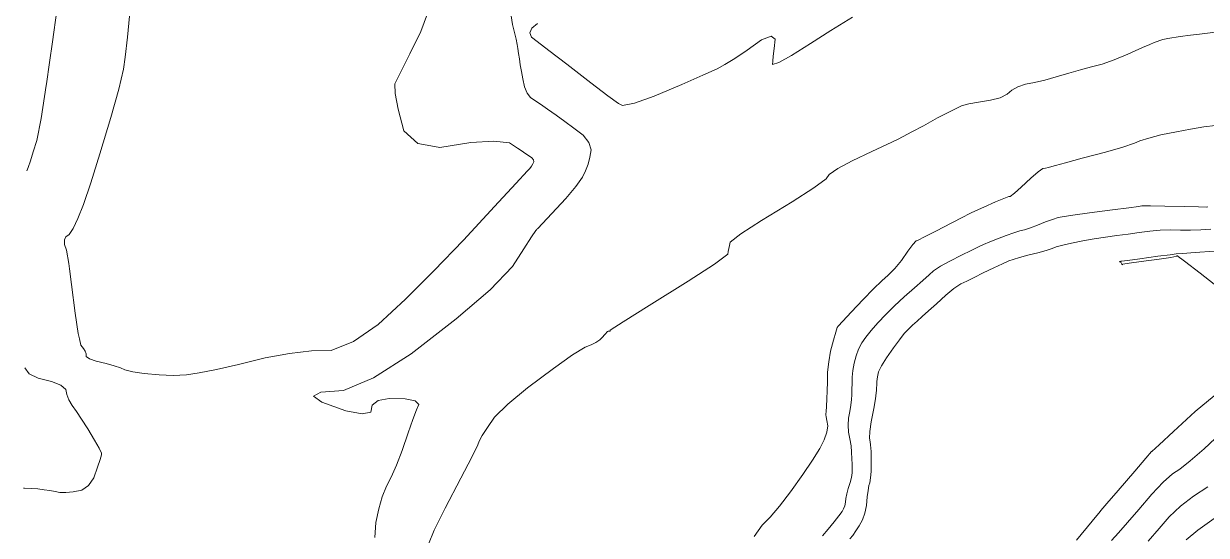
# Model space of a CAD drawing. Header units: inches. Extents: x 1337389 to 1347141, y 407035 to 414577.
# Drawn here: x 1337393 to 1337922, y 407473 to 407702 of the extents above; entities that cross this region are included whole.
import ezdxf

# ---------------------------------------------------------------- set-up
doc = ezdxf.new("R2010")
doc.units = ezdxf.units.IN
doc.header["$MEASUREMENT"] = 0
doc.layers.add('Topo', color=7, linetype='Continuous', lineweight=15, true_color=0x459900)

msp = doc.modelspace()

# ---------------------------------------------------------------- linework, layer by layer
at = {"layer": 'Topo'}
msp.add_line((1337403.275, 407675.593, 1065), (1337404.6362, 407685.0924, 1065), dxfattribs=at)
for points, elevation in [([(1337404.6362, 407685.0924), (1337405.9579, 407694.304), (1337407.9129, 407708.371), (1337409.024, 407716.9741), (1337409.291, 407720.1119), (1337411.3759, 407726.8229), (1337415.2799, 407737.1091), (1337416.5829, 407740.2639)], 1065), ([(1337440.6338, 407708.9911), (1337439.4601, 407696.3751), (1337438.4941, 407687.4189), (1337437.734, 407682.123), (1337435.595, 407673.1531), (1337432.075, 407660.5089), (1337427.176, 407644.192), (1337423.0731, 407631.22), (1337419.767, 407621.5939), (1337417.257, 407615.314), (1337415.116, 407610.8081), (1337413.342, 407608.0771), (1337411.9371, 407607.12), (1337411.2719, 407605.6462), (1337411.3449, 407603.654), (1337412.1582, 407601.1451), (1337413.203, 407595.1791), (1337413.5329, 407592.745)], 1070), ([(1337611.2299, 407705.989), (1337611.8059, 407702.0329), (1337612.6889, 407698.506), (1337613.373, 407695.5369), (1337613.858, 407693.1261), (1337614.145, 407691.274), (1337614.4819, 407689.14), (1337614.8689, 407686.7249), (1337615.307, 407684.0299), (1337615.8432, 407681.042), (1337616.479, 407677.7621), (1337617.215, 407674.1906), (1337618.344, 407671.3918), (1337619.868, 407669.3671), (1337621.785, 407668.1149), (1337624.332, 407666.399), (1337627.5059, 407664.2199), (1337631.3091, 407661.577), (1337635.229, 407658.7431), (1337639.264, 407655.7189), (1337643.4153, 407652.5041), (1337645.996, 407649.2749), (1337647.0091, 407646.0309), (1337646.4519, 407642.772), (1337645.6269, 407639.647), (1337644.5331, 407636.6541), (1337643.172, 407633.795), (1337640.195, 407629.658), (1337635.6032, 407624.2441), (1337629.396, 407617.5519), (1337625.2191, 407613.0481), (1337623.0711, 407610.7321), (1337622.953, 407610.6041), (1337622.7689, 407610.42), (1337622.519, 407610.1809), (1337622.2028, 407609.886), (1337620.316, 407607.063), (1337616.859, 407601.7127), (1337611.8302, 407593.836), (1337601.7531, 407583.3701), (1337586.6281, 407570.316), (1337566.4551, 407554.673), (1337549.6179, 407543.9912), (1337536.1191, 407538.271), (1337525.9552, 407537.512), (1337522.7539, 407535.7519), (1337526.513, 407532.9932), (1337537.2339, 407529.2339), (1337544.5531, 407527.776), (1337548.471, 407528.6211), (1337548.9879, 407531.7671), (1337551.7179, 407533.8121), (1337556.6609, 407534.7558), (1337563.817, 407534.5989), (1337568.2351, 407533.6891), (1337569.9148, 407532.0252), (1337568.8572, 407529.607), (1337567.2531, 407525.3782), (1337565.1048, 407519.3382), (1337562.412, 407511.4869), (1337559.8971, 407504.8899), (1337557.5619, 407499.548), (1337555.4051, 407495.461), (1337553.5429, 407490.698), (1337551.975, 407485.2591), (1337550.7021, 407479.144), (1337550.2239, 407472.5571)], 1065), ([(1337573.6589, 407648.0543), (1337569.3588, 407648.8111), (1337563.1171, 407654.518), (1337560.626, 407664.173), (1337559.2781, 407671.1839), (1337559.0711, 407675.551), (1337560.0059, 407677.2738), (1337562.273, 407681.759), (1337565.8729, 407689.0062), (1337570.8061, 407699.0149), (1337573.718, 407707.061)], 1070), ([(1337763.9682, 407705.4339), (1337754.315, 407699.3318), (1337745.204, 407693.589), (1337736.6349, 407688.2051), (1337730.959, 407685.0831), (1337728.177, 407684.222), (1337728.2891, 407685.6231), (1337728.5251, 407687.9801), (1337728.8851, 407691.292), (1337729.3691, 407695.56), (1337727.51, 407696.8672), (1337723.308, 407695.2121), (1337716.764, 407690.5969), (1337711.2619, 407686.9069), (1337706.804, 407684.1427), (1337703.3889, 407682.3051), (1337696.9941, 407679.3402), (1337687.6189, 407675.25), (1337675.2651, 407670.0339), (1337666.429, 407666.8791), (1337661.1111, 407665.7851), (1337659.312, 407666.7541), (1337654.538, 407670.155), (1337646.7889, 407675.9911), (1337636.066, 407684.26), (1337628.0817, 407690.4201), (1337622.8371, 407694.469), (1337620.331, 407696.4091), (1337619.53, 407698.3938), (1337620.4339, 407700.424), (1337623.0432, 407702.499)], 1065), ([(1337921.6231, 407698.1151), (1337931.06, 407699.2809), (1337939.202, 407700.455), (1337942.1808, 407701.047)], 1060), ([(1337897.0109, 407693.1751), (1337899.0559, 407694.0419), (1337902.815, 407695.3921), (1337905.11, 407695.8751), (1337910.582, 407696.685), (1337915.3152, 407697.3059)], 1060), ([(1337915.3152, 407697.3059), (1337919.2318, 407697.82), (1337921.6231, 407698.1151)], 1060), ([(1337852.6442, 407677.917), (1337855.19, 407678.5979), (1337860.7309, 407680.2471), (1337866.0009, 407681.765), (1337870.999, 407683.1519), (1337875.7261, 407684.4071), (1337881.1069, 407686.2709), (1337887.1417, 407688.744), (1337893.8309, 407691.826), (1337897.0109, 407693.1751)], 1060), ([(1337394.4337, 407636.6465), (1337395.0228, 407638.12), (1337396.0478, 407641.104), (1337397.319, 407645.125), (1337398.8381, 407650.183), (1337400.7838, 407660.065), (1337403.157, 407674.7721), (1337403.275, 407675.593)], 1065), ([(1337822.1681, 407667.626), (1337825.7648, 407668.1511), (1337830.0639, 407669.312), (1337833.216, 407670.8381), (1337835.219, 407672.7299), (1337837.9348, 407674.2501), (1337841.3639, 407675.3979), (1337845.5071, 407676.1731), (1337850.1152, 407677.2402), (1337852.6442, 407677.917)], 1060), ([(1337574.2028, 407469.4531), (1337576.8159, 407475.808), (1337581.6399, 407485.6499), (1337588.6741, 407498.9791), (1337593.548, 407508.4051), (1337596.2639, 407513.9281), (1337596.8191, 407515.5479), (1337598.2549, 407518.1477), (1337600.5719, 407521.7291), (1337603.769, 407526.2899), (1337609.7531, 407532.208), (1337618.5228, 407539.4829), (1337630.081, 407548.1151), (1337638.674, 407554.2012), (1337644.3029, 407557.7411), (1337646.966, 407558.7349), (1337649.149, 407559.806), (1337650.8501, 407560.9531), (1337652.0699, 407562.1759), (1337652.9941, 407563.1449), (1337653.622, 407563.86), (1337653.9531, 407564.321), (1337654.3071, 407564.63), (1337654.6818, 407564.787), (1337655.0799, 407564.7912), (1337655.346, 407564.875), (1337655.481, 407565.0389), (1337655.4838, 407565.2811), (1337661.319, 407569.0527), (1337672.9841, 407576.3551), (1337690.4809, 407587.186), (1337702.208, 407594.8191), (1337708.1658, 407599.256), (1337708.3541, 407600.4949), (1337708.5849, 407601.811), (1337708.8589, 407603.203), (1337709.1761, 407604.6711), (1337713.9741, 407608.414), (1337723.252, 407614.4311), (1337737.0099, 407622.7221), (1337746.656, 407628.916), (1337752.1879, 407633.0143), (1337753.6059, 407635.0149), (1337757.4861, 407637.7108), (1337763.826, 407641.1012), (1337772.6269, 407645.1861), (1337779.3713, 407648.3611), (1337784.0571, 407650.6241), (1337786.685, 407651.976), (1337790.5669, 407654.0339), (1337795.7031, 407656.798), (1337802.0911, 407660.2681), (1337807.0599, 407662.8941), (1337810.6101, 407664.6778), (1337812.7392, 407665.6189), (1337815.9749, 407666.512), (1337820.3169, 407667.356), (1337822.1681, 407667.626)], 1060), ([(1337926.501, 407656.872), (1337921.184, 407656.2151), (1337915.332, 407655.2909), (1337908.947, 407654.0999), (1337902.0281, 407652.6421), (1337896.5901, 407651.2899), (1337892.6339, 407650.0439), (1337890.1599, 407648.904), (1337885.0289, 407647.22), (1337877.24, 407644.991), (1337866.7951, 407642.218), (1337859.3028, 407640.2119), (1337854.7661, 407638.9729), (1337853.182, 407638.502), (1337851.731, 407638.1131), (1337850.414, 407637.8089), (1337849.23, 407637.587), (1337847.0181, 407636.095), (1337843.777, 407633.333), (1337839.508, 407629.3011), (1337836.437, 407626.581), (1337834.5631, 407625.171), (1337833.8871, 407625.0719), (1337831.688, 407624.234), (1337827.9639, 407622.655), (1337822.716, 407620.3359), (1337819.0012, 407618.673), (1337816.8199, 407617.665), (1337816.1711, 407617.3131), (1337813.3581, 407615.853), (1337808.3811, 407613.287), (1337801.2391, 407609.6132), (1337796.214, 407607.0412), (1337793.3068, 407605.5719), (1337792.5168, 407605.2051), (1337791.009, 407603.5771), (1337788.7828, 407600.6869), (1337785.8399, 407596.5351), (1337782.9089, 407592.9229), (1337779.9922, 407589.853), (1337777.088, 407587.3229), (1337773.3461, 407583.7289), (1337768.7659, 407579.072), (1337763.3479, 407573.351), (1337759.604, 407569.346), (1337757.5363, 407567.056), (1337757.1421, 407566.4829), (1337756.454, 407564.4239), (1337755.4691, 407560.881), (1337754.1902, 407555.853), (1337753.3169, 407551.06), (1337752.8519, 407546.503), (1337752.7938, 407542.182), (1337752.683, 407538.1881), (1337752.5179, 407534.523), (1337752.3001, 407531.185), (1337752.141, 407528.89), (1337752.0418, 407527.6371), (1337752.0031, 407527.4279), (1337752.1329, 407526.4998), (1337752.4318, 407524.8551), (1337752.8992, 407522.4919), (1337752.5374, 407519.607), (1337751.3449, 407516.2), (1337749.323, 407512.2702), (1337746.1261, 407507.0779), (1337741.752, 407500.6229), (1337736.2031, 407492.907), (1337731.309, 407486.5659), (1337727.0699, 407481.5979), (1337723.486, 407478.0061), (1337719.959, 407472.9291)], 1055), ([(1337616.5051, 407645.107), (1337614.0522, 407646.7249), (1337610.449, 407649.0771), (1337603.465, 407649.916), (1337593.099, 407649.2411), (1337579.3532, 407647.0521), (1337573.6589, 407648.0543)], 1070), ([(1337417.9651, 407561.4281), (1337418.6629, 407558.5632), (1337419.8258, 407557.1321), (1337420.5991, 407555.819), (1337420.9811, 407554.6251), (1337420.9741, 407553.5491), (1337422.456, 407552.479), (1337425.4279, 407551.4171), (1337429.8901, 407550.3612), (1337433.5298, 407549.357), (1337436.35, 407548.404), (1337438.3491, 407547.5021), (1337441.9021, 407546.673), (1337447.0091, 407545.916), (1337453.6719, 407545.2317), (1337459.9849, 407545.0429), (1337465.95, 407545.3509), (1337471.5669, 407546.1553), (1337479.2971, 407547.671), (1337489.1421, 407549.899), (1337501.101, 407552.839), (1337512.012, 407554.8688), (1337521.8749, 407555.9911), (1337530.6913, 407556.2031), (1337540.636, 407560.146), (1337551.7109, 407567.819), (1337563.9151, 407579.2231), (1337576.6579, 407591.8211), (1337589.938, 407605.6141), (1337603.7572, 407620.6019), (1337613.2931, 407630.943), (1337618.5491, 407636.639), (1337619.5221, 407637.688), (1337620.317, 407638.6939), (1337620.9321, 407639.6549), (1337621.3691, 407640.5709), (1337621.1988, 407641.5029), (1337620.4219, 407642.45), (1337619.039, 407643.4112), (1337616.9159, 407644.8358), (1337616.5051, 407645.107)], 1070), ([(1337750.48, 407473.261), (1337753.024, 407476.223), (1337755.838, 407479.5488), (1337757.9359, 407482.1719), (1337759.318, 407484.0929), (1337759.984, 407485.3101), (1337760.483, 407486.698), (1337760.8169, 407488.2571), (1337760.9842, 407489.9862), (1337761.386, 407492.0269), (1337762.0239, 407494.3812), (1337762.896, 407497.0461), (1337763.485, 407499.4001), (1337763.7908, 407501.4431), (1337763.8139, 407503.174), (1337763.789, 407505.2801), (1337763.7162, 407507.7609), (1337763.594, 407510.6172), (1337763.308, 407513.56), (1337762.856, 407516.59), (1337762.2379, 407519.7061), (1337762.017, 407522.802), (1337762.19, 407525.876), (1337762.7589, 407528.9291), (1337763.1859, 407531.7), (1337763.472, 407534.1861), (1337763.6169, 407536.39), (1337763.7251, 407538.8098), (1337763.7991, 407541.447), (1337763.8369, 407544.3), (1337764.1439, 407547.309), (1337764.7199, 407550.473), (1337765.565, 407553.793), (1337766.7132, 407556.8578), (1337768.163, 407559.6681), (1337769.9169, 407562.2238), (1337772.2778, 407565.1871), (1337775.2469, 407568.5572), (1337778.824, 407572.3341), (1337782.754, 407576.1979), (1337787.0359, 407580.148), (1337791.6699, 407584.1852), (1337795.422, 407587.4791), (1337798.2899, 407590.0301), (1337800.2749, 407591.8379), (1337803.359, 407593.908), (1337807.5431, 407596.2409), (1337812.8252, 407598.8359), (1337817.098, 407600.9301), (1337820.362, 407602.5212), (1337822.6171, 407603.6109), (1337825.442, 407604.84), (1337828.838, 407606.207), (1337832.8049, 407607.7118), (1337836.15, 407608.8861), (1337838.8711, 407609.7281), (1337840.9699, 407610.2392), (1337843.596, 407611.082), (1337846.7511, 407612.2561), (1337850.433, 407613.7611), (1337853.5141, 407614.89), (1337855.9939, 407615.642), (1337857.8739, 407616.0158), (1337862.5579, 407616.722), (1337870.047, 407617.759), (1337880.3411, 407619.1271), (1337887.668, 407620.1009), (1337892.03, 407620.682), (1337893.426, 407620.8679), (1337897.3319, 407620.9102), (1337903.75, 407620.809), (1337912.6789, 407620.5639), (1337918.869, 407620.4173), (1337922.32, 407620.3689), (1337923.0332, 407620.4191)], 1050), ([(1337924.4271, 407610.5211), (1337919.8222, 407610.2), (1337915.263, 407610.026), (1337910.7509, 407609.9999), (1337906.2861, 407610.1231), (1337901.717, 407609.992), (1337897.0451, 407609.608), (1337892.2701, 407608.9711), (1337887.3711, 407608.318), (1337882.3471, 407607.6501), (1337877.1981, 407606.9651), (1337872.095, 407606.1761), (1337867.037, 407605.2821), (1337862.024, 407604.2818), (1337858.0721, 407603.3672), (1337855.1821, 407602.5349), (1337853.3541, 407601.788), (1337850.62, 407600.9211), (1337846.9819, 407599.9341), (1337842.4378, 407598.828), (1337838.7619, 407597.8461), (1337835.954, 407596.9859), (1337834.0129, 407596.2499), (1337831.1209, 407594.986), (1337827.2761, 407593.195), (1337822.4789, 407590.8757), (1337818.4201, 407588.907), (1337815.0989, 407587.288), (1337812.5151, 407586.0182), (1337809.396, 407583.901), (1337805.7428, 407580.9349), (1337801.556, 407577.1211), (1337798.0139, 407573.926), (1337795.1188, 407571.3481), (1337792.8689, 407569.3881), (1337790.7909, 407567.4709), (1337788.8829, 407565.596), (1337787.147, 407563.7619), (1337784.9521, 407561.0271), (1337782.2971, 407557.3909), (1337779.1838, 407552.8539), (1337776.9721, 407549.291), (1337775.6609, 407546.705), (1337775.251, 407545.093), (1337774.9708, 407543.5569), (1337774.8217, 407542.097), (1337774.804, 407540.712), (1337774.7679, 407539.432), (1337774.7149, 407538.2579), (1337774.645, 407537.1879), (1337774.2322, 407534.5091), (1337773.4762, 407530.2211), (1337772.3779, 407524.325), (1337771.7461, 407519.8851), (1337771.581, 407516.903), (1337771.883, 407515.379), (1337772.1039, 407513.8971), (1337772.244, 407512.4569), (1337772.3039, 407511.0601), (1337772.3259, 407508.8679), (1337772.3132, 407505.8812), (1337772.262, 407502.099), (1337772.0861, 407499.1428), (1337771.7849, 407497.0131), (1337771.358, 407495.709), (1337770.952, 407493.5811), (1337770.5661, 407490.627), (1337770.2001, 407486.8501), (1337769.4721, 407483.4439), (1337768.3799, 407480.4109), (1337766.926, 407477.7511), (1337765.4978, 407475.4361), (1337764.095, 407473.4641), (1337762.7189, 407471.8369)], 1045), ([(1337930.0512, 407582.5779), (1337919.593, 407590.792), (1337912.628, 407596.172), (1337909.1561, 407598.718), (1337909.177, 407598.431), (1337906.529, 407597.8839), (1337901.2119, 407597.0781), (1337893.227, 407596.0131), (1337887.8359, 407595.2398), (1337885.0389, 407594.759), (1337884.8352, 407594.571), (1337884.6431, 407594.6098), (1337884.4611, 407594.877), (1337884.29, 407595.3711), (1337884.0891, 407595.7121), (1337883.8579, 407595.8999), (1337883.596, 407595.935), (1337883.5341, 407595.9801), (1337883.6711, 407596.0359), (1337884.009, 407596.104), (1337884.2351, 407596.1491), (1337884.352, 407596.172), (1337887.073, 407596.5351), (1337892.51, 407597.2601), (1337900.6641, 407598.3481), (1337906.1021, 407599.074), (1337908.8228, 407599.436), (1337911.658, 407599.634), (1337917.324, 407600.03), (1337925.82, 407600.624)], 1040), ([(1337413.5329, 407592.745), (1337414.48, 407585.7549), (1337415.9901, 407572.8751), (1337417.384, 407563.8101), (1337417.9651, 407561.4281)], 1070), ([(1337393.0084, 407494.5744), (1337393.3192, 407494.5701), (1337399.3029, 407494.2989), (1337402.1421, 407493.8818), (1337404.7298, 407493.463), (1337407.068, 407493.0419), (1337409.1551, 407492.6171), (1337411.836, 407492.5819), (1337415.1119, 407492.9359), (1337418.9818, 407493.6789), (1337422.1059, 407495.7751), (1337424.4857, 407499.2258), (1337426.12, 407504.0287), (1337427.2231, 407507.476), (1337427.7949, 407509.5669), (1337427.8349, 407510.3), (1337426.8309, 407512.4749), (1337424.7821, 407516.0892), (1337421.6892, 407521.1441), (1337418.9719, 407525.421), (1337416.6311, 407528.919), (1337414.6651, 407531.6391), (1337413.2159, 407534.181), (1337412.2819, 407536.544), (1337411.8651, 407538.7279), (1337409.595, 407540.6558), (1337405.471, 407542.3273), (1337399.495, 407543.7412), (1337395.5192, 407545.801), (1337393.5494, 407548.4957)], 1065), ([(1337864.235, 407471.366), (1337871.1911, 407479.795), (1337874.8301, 407484.185), (1337875.1509, 407484.5379), (1337877.841, 407487.6621), (1337882.901, 407493.5548), (1337890.3299, 407502.218), (1337895.3118, 407508.0121), (1337897.8481, 407510.9379), (1337897.937, 407510.995), (1337901.2099, 407514.0051), (1337907.6669, 407519.9682), (1337917.3079, 407528.885), (1337925.918, 407535.925)], 1040), ([(1337879.8521, 407471.2111), (1337882.9868, 407474.6561), (1337887.0559, 407479.2619), (1337892.061, 407485.0279), (1337897.9999, 407491.9539), (1337903.048, 407497.269), (1337907.204, 407500.9721), (1337910.4689, 407503.063), (1337915.171, 407506.793), (1337921.311, 407512.162), (1337928.8881, 407519.1701)], 1035), ([(1337923.0011, 407495.1309), (1337916.56, 407491.005), (1337910.783, 407486.525), (1337905.67, 407481.6899), (1337901.2201, 407476.5011), (1337896.2709, 407470.863)], 1030), ([(1337925.9159, 407481.0389), (1337918.5191, 407475.7809), (1337913.3399, 407471.4261)], 1025)]:
    msp.add_lwpolyline(points, dxfattribs=dict(at, elevation=elevation))

doc.saveas('drawing.dxf')
